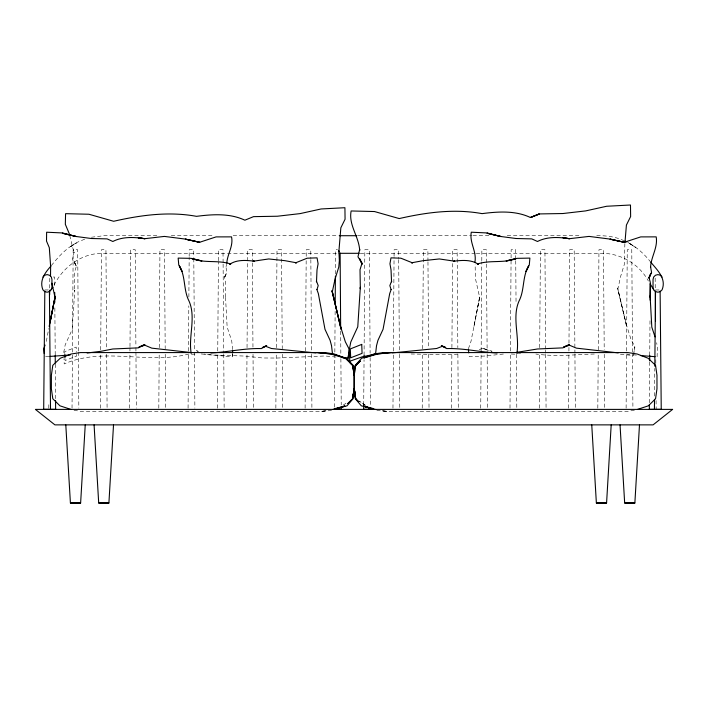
<?xml version="1.0" encoding="UTF-8"?>
<svg xmlns="http://www.w3.org/2000/svg" width="708" height="708" viewBox="0 0 708 708"><rect width="100%" height="100%" fill="white"/><g stroke="black" fill="none" stroke-linecap="round" stroke-linejoin="round"><path stroke-width="0.53" stroke-dasharray="3.54 2.66" d="M48.808 408.242L48.852 402.728M49.71 288.041L49.79 278.12M72.03 408.197L72.428 353.177M72.437 352.071L73.172 249.729L77.694 249.729L78.429 350.973M100.279 408.189L100.669 354.266M100.704 349.867L101.421 249.72L105.943 249.72L106.66 348.761M129.546 408.189L129.953 352.062M129.953 350.964L129.98 347.663M129.989 346.566L130.688 249.72L135.21 249.72L135.909 346.566M158.813 408.189L159.194 354.266M159.247 347.663L159.946 249.72L164.477 249.72L165.185 348.761M188.071 408.189L188.478 352.062M188.487 350.964L188.815 305.847M188.877 297.041L189.16 257.42M189.169 256.323L189.213 249.72L193.735 249.72L193.797 257.42M217.338 408.189L217.745 352.062M217.754 350.964L218.391 261.827M218.4 260.721L218.48 249.72L223.002 249.72L223.1 262.925M246.605 408.189L246.995 354.266M247.039 347.663L247.747 249.72L252.269 249.72L252.358 261.827M275.863 408.189L276.253 354.266M276.306 347.663L277.005 249.72L281.527 249.72L282.244 348.761M305.104 408.189L305.511 352.062M305.52 350.964L306.166 260.721M306.201 256.323L306.245 249.72L310.777 249.72L310.839 258.526M334.441 407.1L334.813 356.478M334.84 352.071L335.141 310.254M335.406 273.934L335.574 249.729L337.486 249.729M363.717 404.896L364.045 359.779M364.071 355.372L364.832 249.729L369.355 249.729L370.107 353.177M392.967 408.197L393.374 352.071M393.382 350.973L394.055 257.429M394.064 256.331L394.108 249.729L398.631 249.729L398.701 258.535M422.216 408.197L422.605 354.274M422.649 348.77L423.357 249.729L427.88 249.729L427.959 260.73M451.474 408.197L451.863 354.274M451.908 347.672L452.616 249.729L457.138 249.729L457.837 347.672M480.732 408.197L481.13 352.071M481.139 350.973L481.785 261.836M481.794 260.73L481.874 249.729L486.396 249.729L486.493 262.934M509.999 408.197L510.406 352.071M510.415 350.973L511.141 249.729L515.663 249.729L515.734 259.632M539.257 408.197L539.646 354.274M539.7 347.672L540.399 249.729L544.93 249.729L545.638 348.77M568.515 408.197L568.913 352.071M568.922 350.973L568.975 344.371M568.975 343.274L569.657 249.729L574.179 249.729L574.887 348.77M597.817 408.197L598.207 354.274M598.242 349.876L598.959 249.729L603.481 249.729L604.207 349.876M626.111 408.197L626.509 352.071M626.518 350.973L627.253 249.729L631.775 249.729L632.51 352.071M649.386 402.728L649.696 361.93M649.74 355.31L650.006 320.025M654.546 396.038L654.803 368.399M232.507 353.655L232.445 356.823L199.709 353.814M657.095 356.823L657.413 347.513L656.661 342.725M232.498 353.832L232.445 356.018L232.525 353.894M232.675 349.637L231.702 340.805L227.153 327.105L225.454 295.953L225.454 297.094L225.657 282.386L224.347 277.43L226.215 273.27L224.347 278.244L226.905 272.43L225.887 266.633L225.887 267.438L226.56 264.243M624.872 243.614L624.341 264.358L620.535 276.704L617.916 288.908L626.651 326.556L617.5 287.935L626.651 325.556L630.917 339.132L634.802 346.601L634.802 347.708L633.633 355.558L618.261 354.027M633.633 354.416L634.802 346.601M46.33 341.398L48.755 328.565M63.702 352.478L65.216 344.769L72.207 329.521L74.765 290.014L74.765 291.439L74.455 272.403L76.446 265.996L73.782 260.659L76.446 267.075L76.446 265.996L72.411 259.535L74.11 252.057L74.11 253.137L69.888 236.056M468.413 348.787L470.979 341.398L479.829 296.502L473.811 327.123L479.626 297.192L475.342 278.164L475.13 264.128M54.029 285.138C63.463 266.482 82.332 252.685 103.837 253.305L337.026 253.305M51.348 265.571C58.41 256.774 66.127 248.189 76.34 242.986L69.508 247.331L77.172 242.331L86.181 238.543M343.044 405.233L346.566 402.87M188.894 354.018C148.149 364.815 103.704 346.486 64.207 363.947L64.012 358.664M479.21 349.602L482.068 348.575L492.087 351.301L482.068 348.017L488.077 350.433M91.403 237.242L103.837 235.711L156.884 235.711M326.034 410.605L320.848 411.49L326.22 410.702M331.556 410.251L324.007 411.49L81.517 411.49L73.968 410.251M634.377 410.251L626.828 411.49L384.347 411.49L376.798 410.251M457.864 354.044L452.58 354.699L411.144 354M503.379 354.035L484.449 356.053L469.183 356.62L468.855 353.558M191.425 354.274L196.824 354M594.331 354.018C574.861 354.62 555.24 356.761 535.85 354.035M45.622 356.584L48.887 356.46M171.256 235.711L214.356 235.711M233.144 235.711L338.132 235.711M358.018 235.711L471.847 235.711M472.953 235.711L490.635 235.711M507.211 235.711L580.153 235.711M596.729 235.711C605.96 235.56 615.42 236.578 623.81 240.649M360.23 253.305L475.165 253.305M476.272 253.305L601.145 253.305C620.571 253.057 639.174 263.978 648.378 281.041M53.321 277.014L54.622 277.014L54.702 286.944M44.825 289.961L49.162 289.953M655.546 289.961L660.113 289.961M511.22 354L516.619 354.274M335.99 357.062L325.016 355.965L277.35 358.036L262.668 357.991L244.879 356.071L206.524 354.752L204.523 353.947M626.545 354.044L629.819 354.407M634.182 354.876L636.368 355.115M382.125 410.702L387.497 411.49L382.32 410.605M198.506 351.38L196.505 350.726L198.506 351.531M627.819 242.331L635.483 247.331L628.651 242.986C637.439 247.588 644.678 254.526 650.838 262.217M64.826 353.611L64.738 351.646L76.172 347.088L76.367 352.088M65.039 358.54L65.127 360.505L76.517 356.089L76.402 353.088M655.165 278.12L655.254 289.147M655.785 359.717L655.812 364.133M656.086 400.524L656.157 409.339M632.518 353.177L632.917 408.197M604.234 354.274L604.632 409.304M574.896 349.876L574.923 353.177M574.931 354.274L575.321 409.304M545.647 349.876L545.673 353.177M545.682 354.274L546.072 409.304M515.743 260.73L516.052 303.652M516.415 354.274L516.813 409.304M486.493 264.031L487.139 353.177M487.148 354.274L487.546 409.304M457.89 354.274L458.288 409.304M427.968 261.836L428.588 347.672M428.632 354.274L429.03 409.304M398.701 259.632L399.374 353.177M399.383 354.274L399.772 408.197M370.134 357.575L370.488 405.994M340.69 331.167L340.875 357.575M340.884 358.673L341.221 404.896M310.847 259.624L311.52 353.168M311.529 354.266L311.918 409.295M282.28 354.266L282.678 409.295M252.358 262.925L252.968 347.663M253.021 354.266L253.42 409.295M223.108 264.031L223.746 353.168M223.755 354.266L224.153 409.295M193.797 258.526L194.47 350.964M194.479 352.062L194.877 408.189M165.23 354.266L165.619 408.189M135.918 347.663L135.936 350.964M135.945 352.062L136.352 408.189M106.696 354.266L107.085 408.189M78.429 352.071L78.836 408.197M54.852 307.892L55.215 355.31M55.277 364.133L55.543 399.418M365.301 405.233L359.142 401.1L365.301 405.233"/><path stroke-width="1.06" d="M49.666 294.661L49.693 290.245M335.194 303.652L335.388 276.138M363.708 405.994L363.682 409.304L370.505 409.304M364.062 357.575L364.071 355.372M649.369 404.932L649.333 409.339L661.237 409.295L660.121 291.059M649.696 360.823L649.74 355.31M650.156 300.174L650.28 283.634M44.816 291.059L43.692 409.295L55.622 409.339L55.551 400.524M654.413 409.295L654.511 399.339M654.82 366.195L655.537 291.059M232.56 352.832L232.64 350.699M50.631 265.624L50.534 276.147M65.8 424.889L70.411 502.99L80.623 502.99L85.234 424.889M94.084 424.889L98.695 502.99L108.908 502.99L113.519 424.889M591.755 424.889L596.366 502.99L606.579 502.99L611.19 424.889M620.04 424.889L624.66 502.99L634.864 502.99L639.483 424.889M624.96 242.525L626.412 225.064L630.633 216.533L630.483 205.01L606.65 206.258L585.658 210.904L562.913 213.533L539.089 213.931L530.442 217.515C515.451 210.391 498.087 211.568 482.068 213.63C454.412 208.55 426.384 212.382 399.215 218.568L374.497 211.542L351.133 210.966C348.363 225.002 359.009 236.587 359.673 250.428L359.673 249.349L357.974 256.836L362.009 263.288L362.009 264.367L359.726 258.871L362.009 263.288L360.018 269.695L360.328 288.731L360.328 287.306L357.77 326.813L350.779 342.061L349.265 349.77L349.77 361.248L362.133 356.841L376.647 353.814M375.771 409.543L361.319 405.826L355.31 398.737L354.283 388.816L354.283 375.249L355.31 365.328L361.584 358.239L376.311 353.991L391.126 352.575L377.576 353.991L364.116 357.938M354.292 375.249L355.31 365.328M344.23 357.938L330.778 353.991L317.219 352.575L332.043 353.991L346.77 358.239L353.035 365.328L354.071 375.249L354.071 388.816L353.035 398.737L347.026 405.826L332.583 409.543M355.363 367.31L355.628 365.328L359.965 361.08L355.655 365.328L355.345 367.31L355.655 365.328L360.098 361.08L355.655 365.328L355.381 367.31M352.991 396.754L354.062 388.816L352.973 396.754L354 389.807M352.867 397.746L354.142 388.816M342.584 357.717L348.071 358.266L348.947 352.38M49.985 322.848L54.976 297.192L51.888 283.2M49.985 322.901L55.18 296.502L49.153 326.432M226.79 263.181C227.321 254.084 233.534 246.172 231.543 236.87L216.073 236.897L199.709 242.242L185.354 239.154L199.709 242.34L185.354 239.083L164.38 236.41L144.866 238.684L138.228 237.755L144.866 238.729C134.281 237.074 122.643 236.428 112.838 241.481L107.12 238.888L91.341 238.507L76.287 236.516L62.392 233.233L76.287 236.552L62.392 232.941L46.622 232.215L46.516 241.092L49.312 247.711L50.631 266.314M516.867 353.336C519.902 335.769 511.185 316.016 519.911 299.192C524.478 288.554 522.592 276.014 528.637 265.916L525.973 271.491L529.283 265.013L529.894 258.101L516.982 258.349L506.158 260.942L516.008 258.641C503.53 263.509 489.52 259.756 477.316 264.066L478.343 264.296C471.218 259.429 461.97 260.225 453.766 261.172L454.784 261.217L439.305 258.951L423.074 260.686L411.525 262.801L412.578 262.889L400.905 258.199L390.984 257.854L389.949 263.792L391.028 269.819L391.551 281.819L391.63 281.014L389.843 285.607L391.073 289.537M50.772 266.288C45.011 272.722 39.179 280.58 42.896 289.793L44.666 291.563L47.1 292.209L49.533 291.563L52.896 287.262M51.303 289.793L51.95 287.377L51.95 279.439L51.303 277.023L49.533 275.253L47.1 274.607L44.666 275.253L42.896 277.023M316.98 289.537L318.202 285.607L316.414 281.014L316.503 281.819L317.016 269.819L318.096 263.792L317.06 257.854L307.148 258.199L295.475 262.889L296.528 262.801L284.979 260.686L268.739 258.951L253.269 261.217L254.278 261.172C246.083 260.225 236.826 259.429 229.702 264.296L230.737 264.066C218.533 259.756 204.515 263.509 192.036 258.641L201.886 260.942L191.063 258.349L178.159 258.101L178.761 265.013L182.071 271.491L179.416 265.916C185.452 276.014 183.567 288.554 188.133 299.192C196.859 316.016 188.142 335.769 191.187 353.336M45.047 345.097L43.754 348.787L44.197 353.558M391.143 289.581L389.71 293.563L383.055 329.317L377.939 340.362L376.514 345.761L375.621 353.46L376.036 353.894M332.008 353.894L332.433 353.46L331.539 345.761L330.114 340.362L324.99 329.317L318.343 293.563L316.901 289.581M139.184 346.893L144.866 344.513L138.228 347.867L112.838 348.982L101.067 351.283L87.137 352.991M563.834 346.893L569.524 344.513L562.887 347.867L537.496 348.982L515.999 352.478M364.08 357.859L374.036 353.991L383.32 352.575L627.863 352.575L637.147 353.991L648.094 358.239L655.555 365.328L656.971 375.249L656.971 388.816L655.555 398.737L648.386 405.826L637.448 409.419M264.057 346.654L266.721 345.646L261.402 348.584C244.402 348.071 227.834 352.186 210.895 352.956M335.619 409.091L344.566 406.153M334.654 409.419L344.761 406.153M139.184 347L144.866 345.239L151.795 348.15L191.505 352.584M563.834 347L569.524 345.239L576.445 348.15L618.217 352.885M262.296 347.46L265.872 346.362L271.43 348.504L316.131 352.947M334.335 408.746L344.734 406.091M70.313 354.965L49.985 356.416M391.922 352.947L436.624 348.504L442.173 346.362L445.748 347.46M73.942 502.99L80.623 502.99M102.226 502.99L108.908 502.99M599.897 502.99L606.579 502.99M628.182 502.99L634.864 502.99M71.384 502.99L79.641 502.99M99.678 502.99L107.935 502.99M597.34 502.99L605.606 502.99M625.633 502.99L633.89 502.99M70.411 502.99L77.092 502.99M98.695 502.99L105.377 502.99M596.366 502.99L603.048 502.99M624.66 502.99L631.341 502.99M339.229 235.711L356.912 235.711M339.229 253.305L359.124 253.305M337.3 409.304L341.247 409.304L341.238 407.1M517.504 352.832L520.415 352.929M640.731 355.584L655.05 356.673M497.149 352.956C480.219 352.186 463.643 348.071 446.651 348.584L441.332 345.646L444.881 346.991M372.974 408.481L363.62 406.091L373.7 409.419M363.788 406.153L371.744 408.764M70.906 409.419L59.968 405.826L52.799 398.737L51.383 388.816L51.383 375.249L52.799 365.328L60.26 358.239L71.207 353.991L80.491 352.575L325.034 352.575L334.318 353.991L344.274 357.859M624.81 241.074L626.819 241.915M349.743 362.496L352.726 365.328L345.495 358.239L352.699 365.328L350.469 363.204M662.095 277.023L660.325 275.253L657.891 274.607L655.458 275.253L653.688 277.023L653.042 279.439L653.042 287.377L653.688 289.793L655.458 291.563L657.891 292.209L660.325 291.563L662.095 289.793C666.617 278.439 657.166 270.102 650.838 262.217M653.688 289.793L650.245 283.943M69.357 233.923L65.331 224.312L65.578 213.674L88.934 214.241L113.652 221.277C140.821 215.09 168.849 211.258 196.505 216.338C212.524 214.276 229.879 213.108 244.879 220.197L253.526 216.639L277.35 216.232L300.095 213.612L321.087 208.966L344.92 207.718L345.07 219.232L340.849 227.772L338.858 251.774L338.858 250.818L339.362 260.553L338.778 267.066L334.973 279.412L332.353 291.608L341.088 329.264L331.937 290.643L341.088 328.264L345.354 341.84L349.239 349.301L348.071 358.266M655.059 336.893L651.803 327.105L650.103 295.953L650.103 297.094L650.307 282.386L648.997 277.43L650.864 273.27L648.997 278.244L651.564 272.43L650.546 266.633L650.546 267.438C650.962 256.854 658.051 247.57 656.192 236.87L640.731 236.897L624.367 242.242L610.013 239.154L624.367 242.34L610.013 239.083L589.038 236.41L569.524 238.684L562.887 237.755L569.524 238.729C558.939 237.074 547.293 236.428 537.496 241.481L531.77 238.888L515.999 238.507L500.945 236.516L487.042 233.233L500.945 236.552L487.042 232.941L471.271 232.215C469.307 242.729 476.776 251.163 474.971 261.942M352.965 367.31L354.142 375.249L353.035 365.328M354.354 389.807L355.655 398.737L358.496 401.569L355.655 398.737L354.212 388.816M352.867 366.319L354.142 375.249M468.413 349.478L468.74 352.54M64.862 354.593L64.994 357.549M49.401 291.059L50.516 409.295M655.272 291.351L655.493 321.122M340.123 253.03L340.663 327.866M54.737 292.457L54.817 302.378M55.215 355.31L55.268 363.027M352.699 398.737L347.699 403.702L352.726 398.737M672.6 409.392L653.095 424.871L54.905 424.871L35.4 409.392L672.6 409.392M361.735 344.389L350.301 348.938L350.69 357.797L362.08 353.381L361.735 344.389M539.089 214.108L530.442 217.515L539.089 214.108M355.655 398.737L354.283 388.816L355.628 398.737"/></g></svg>
